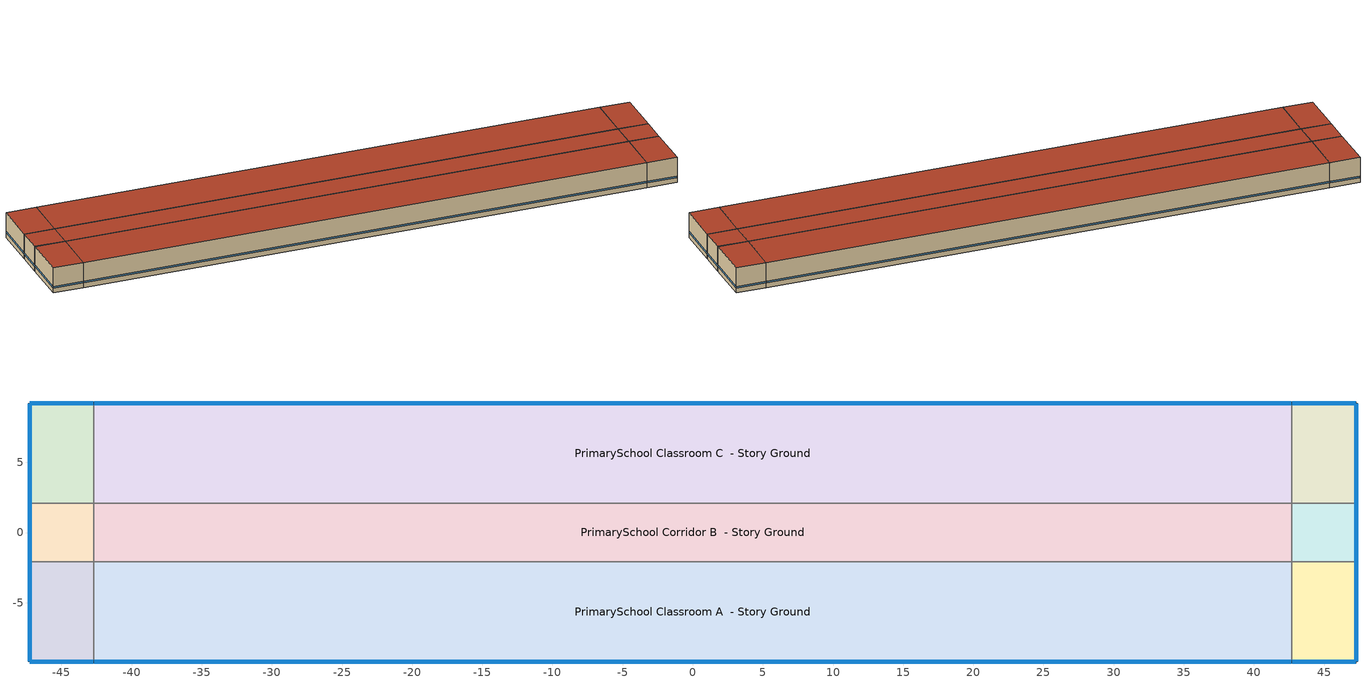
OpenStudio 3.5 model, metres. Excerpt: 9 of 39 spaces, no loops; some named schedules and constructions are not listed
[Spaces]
PrimarySchool Classroom A end_a - Story Ground
 floor ground (Foundation F 126 Perim 1171 Area 3262): -47.27,-9.21 -47.27,-2.08 -42.7,-2.08 -42.7,-9.21 z0
 wall outside: -47.27,-2.08 -47.27,-9.21 -42.7,-9.21 z0:3.96
 wall to PrimarySchool Corridor B end_a - Story Ground: -42.7,-2.08 -47.27,-2.08 z0:3.96
 wall to PrimarySchool Classroom A  - Story Ground: -42.7,-9.21 -42.7,-2.08 z0:3.96
 window: -47.25,-9.21 -42.73,-9.21 / -47.27,-2.1 -47.27,-9.19 z0.76:1
 roof outside: -42.7,-9.21 -42.7,-2.08 -47.27,-2.08 -47.27,-9.21 z3.96
PrimarySchool Corridor B end_a - Story Ground
 floor ground (Foundation F 126 Perim 415 Area 1899): -47.27,-2.08 -47.27,2.08 -42.7,2.08 -42.7,-2.08 z0
 wall outside: -47.27,2.08 -47.27,-2.08 z0:3.96
 wall to PrimarySchool Classroom C end_a - Story Ground: -42.7,2.08 -47.27,2.08 z0:3.96
 wall to PrimarySchool Corridor B  - Story Ground: -42.7,-2.08 -42.7,2.08 z0:3.96
 window: -47.27,2.05 -47.27,-2.05 z0.76:1
 roof outside: -42.7,-2.08 -42.7,2.08 -47.27,2.08 -47.27,-2.08 z3.96
PrimarySchool Classroom C end_a - Story Ground
 floor ground (Foundation F 126 Perim 1171 Area 3262): -47.27,2.08 -47.27,9.21 -42.7,9.21 -42.7,2.08 z0
 wall outside: -42.7,9.21 -47.27,9.21 -47.27,2.08 z0:3.96
 wall to PrimarySchool Classroom C  - Story Ground: -42.7,2.08 -42.7,9.21 z0:3.96
 window: -47.27,9.19 -47.27,2.1 / -42.73,9.21 -47.25,9.21 z0.76:1
 roof outside: -42.7,2.08 -42.7,9.21 -47.27,9.21 -47.27,2.08 z3.96
PrimarySchool Classroom A  - Story Ground
 floor ground (Foundation F 126 Perim 854 Area 60936): -42.7,-9.21 -42.7,-2.08 42.7,-2.08 42.7,-9.21 z0
 wall outside: -42.7,-9.21 42.7,-9.21 z0:3.96
 wall to PrimarySchool Corridor B  - Story Ground: 42.7,-2.08 -42.7,-2.08 z0:3.96
 wall to PrimarySchool Classroom A end_b - Story Ground: 42.7,-9.21 42.7,-2.08 z0:3.96
 window: -42.68,-9.21 42.68,-9.21 z0.76:1
 roof outside: 42.7,-9.21 42.7,-2.08 -42.7,-2.08 -42.7,-9.21 z3.96
PrimarySchool Corridor B  - Story Ground
 floor ground (Foundation F 126 Perim 0 Area 35475): -42.7,-2.08 -42.7,2.08 42.7,2.08 42.7,-2.08 z0
 wall to PrimarySchool Classroom C  - Story Ground: 42.7,2.08 -42.7,2.08 z0:3.96
 wall to PrimarySchool Corridor B end_b - Story Ground: 42.7,-2.08 42.7,2.08 z0:3.96
 roof outside: 42.7,-2.08 42.7,2.08 -42.7,2.08 -42.7,-2.08 z3.96
PrimarySchool Classroom C  - Story Ground
 floor ground (Foundation F 126 Perim 854 Area 60936): -42.7,2.08 -42.7,9.21 42.7,9.21 42.7,2.08 z0
 wall outside: 42.7,9.21 -42.7,9.21 z0:3.96
 wall to PrimarySchool Classroom C end_b - Story Ground: 42.7,2.08 42.7,9.21 z0:3.96
 window: 42.68,9.21 -42.68,9.21 z0.76:1
 roof outside: 42.7,2.08 42.7,9.21 -42.7,9.21 -42.7,2.08 z3.96
PrimarySchool Classroom A end_b - Story Ground
 floor ground (Foundation F 126 Perim 1171 Area 3262): 42.7,-9.21 42.7,-2.08 47.27,-2.08 47.27,-9.21 z0
 wall outside: 42.7,-9.21 47.27,-9.21 47.27,-2.08 z0:3.96
 wall to PrimarySchool Corridor B end_b - Story Ground: 47.27,-2.08 42.7,-2.08 z0:3.96
 window: 42.73,-9.21 47.25,-9.21 / 47.27,-9.19 47.27,-2.1 z0.76:1
 roof outside: 47.27,-9.21 47.27,-2.08 42.7,-2.08 42.7,-9.21 z3.96
PrimarySchool Corridor B end_b - Story Ground
 floor ground (Foundation F 126 Perim 415 Area 1899): 42.7,-2.08 42.7,2.08 47.27,2.08 47.27,-2.08 z0
 wall outside: 47.27,-2.08 47.27,2.08 z0:3.96
 wall to PrimarySchool Classroom C end_b - Story Ground: 47.27,2.08 42.7,2.08 z0:3.96
 window: 47.27,-2.05 47.27,2.05 z0.76:1
 roof outside: 47.27,-2.08 47.27,2.08 42.7,2.08 42.7,-2.08 z3.96
PrimarySchool Classroom C end_b - Story Ground
 floor ground (Foundation F 126 Perim 1171 Area 3262): 42.7,2.08 42.7,9.21 47.27,9.21 47.27,2.08 z0
 wall outside: 47.27,2.08 47.27,9.21 42.7,9.21 z0:3.96
 window: 47.25,9.21 42.73,9.21 / 47.27,2.1 47.27,9.19 z0.76:1
 roof outside: 47.27,2.08 47.27,9.21 42.7,9.21 42.7,2.08 z3.96
[Schedule:Rule]
Schedule Rule 1: Schedule Ruleset=Clothing Schedule; Rule Order=0; Day Schedule=Clothing Schedule Summer Clothes; Date Specification Type=DateRange; Start Month=5; Start Day=1; End Month=9; End Day=30
Schedule Rule 2: Schedule Ruleset=PrimarySchool Cafeteria Occ; Rule Order=4; Day Schedule=PrimarySchool Cafeteria Occ Wkdy Day; Date Specification Type=DateRange; Start Month=7; Start Day=1; End Month=9; End Day=1; Apply Monday=Yes; Apply Tuesday=Yes; Apply Wednesday=Yes; Apply Thursday=Yes; Apply Friday=Yes
Schedule Rule 3: Schedule Ruleset=PrimarySchool Cafeteria Occ; Rule Order=3; Day Schedule=PrimarySchool Cafeteria Occ Wkdy Day 1; Date Specification Type=DateRange; Start Month=9; Start Day=1; End Month=12; End Day=31; Apply Monday=Yes; Apply Tuesday=Yes; Apply Wednesday=Yes; Apply Thursday=Yes; Apply Friday=Yes
Schedule Rule 4: Schedule Ruleset=PrimarySchool Cafeteria Occ; Rule Order=2; Day Schedule=PrimarySchool Cafeteria Occ Wknd Day; Date Specification Type=DateRange; Start Month=1; Start Day=1; End Month=6; End Day=30; Apply Sunday=Yes; Apply Saturday=Yes
Schedule Rule 5: Schedule Ruleset=PrimarySchool Cafeteria Occ; Rule Order=1; Day Schedule=PrimarySchool Cafeteria Occ Wknd Day 1; Date Specification Type=DateRange; Start Month=7; Start Day=1; End Month=9; End Day=1; Apply Sunday=Yes; Apply Saturday=Yes
Schedule Rule 6: Schedule Ruleset=PrimarySchool Cafeteria Occ; Rule Order=0; Day Schedule=PrimarySchool Cafeteria Occ Wknd Day 2; Date Specification Type=DateRange; Start Month=9; Start Day=1; End Month=12; End Day=31; Apply Sunday=Yes; Apply Saturday=Yes
Schedule Rule 8: Schedule Ruleset=Education_School BLDG_LIGHT_EndUseData; Rule Order=7; Day Schedule=Education_School BLDG_LIGHT_EndUseData Sat Day; Date Specification Type=DateRange; Start Month=1; Start Day=1; End Month=6; End Day=16; Apply Saturday=Yes
Schedule Rule 9: Schedule Ruleset=Education_School BLDG_LIGHT_EndUseData; Rule Order=6; Day Schedule=Education_School BLDG_LIGHT_EndUseData Sat Day 1; Date Specification Type=DateRange; Start Month=6; Start Day=17; End Month=8; End Day=26; Apply Saturday=Yes
Schedule Rule 10: Schedule Ruleset=Education_School BLDG_LIGHT_EndUseData; Rule Order=5; Day Schedule=Education_School BLDG_LIGHT_EndUseData Sat Day 2; Date Specification Type=DateRange; Start Month=8; Start Day=27; End Month=12; End Day=31; Apply Saturday=Yes
Schedule Rule 11: Schedule Ruleset=Education_School BLDG_LIGHT_EndUseData; Rule Order=4; Day Schedule=Education_School BLDG_LIGHT_EndUseData Sun Day; Date Specification Type=DateRange; Start Month=1; Start Day=1; End Month=6; End Day=16; Apply Sunday=Yes
Schedule Rule 12: Schedule Ruleset=Education_School BLDG_LIGHT_EndUseData; Rule Order=3; Day Schedule=Education_School BLDG_LIGHT_EndUseData Sun Day 1; Date Specification Type=DateRange; Start Month=6; Start Day=17; End Month=8; End Day=26; Apply Sunday=Yes
Schedule Rule 13: Schedule Ruleset=Education_School BLDG_LIGHT_EndUseData; Rule Order=2; Day Schedule=Education_School BLDG_LIGHT_EndUseData Sun Day 2; Date Specification Type=DateRange; Start Month=8; Start Day=27; End Month=12; End Day=31; Apply Sunday=Yes
Schedule Rule 14: Schedule Ruleset=Education_School BLDG_LIGHT_EndUseData; Rule Order=1; Day Schedule=Education_School BLDG_LIGHT_EndUseData Wkdy Day; Date Specification Type=DateRange; Start Month=6; Start Day=17; End Month=8; End Day=26; Apply Monday=Yes; Apply Tuesday=Yes; Apply Wednesday=Yes; Apply Thursday=Yes; Apply Friday=Yes
Schedule Rule 15: Schedule Ruleset=Education_School BLDG_LIGHT_EndUseData; Rule Order=0; Day Schedule=Education_School BLDG_LIGHT_EndUseData Wkdy Day 1; Date Specification Type=DateRange; Start Month=8; Start Day=27; End Month=12; End Day=31; Apply Monday=Yes; Apply Tuesday=Yes; Apply Wednesday=Yes; Apply Thursday=Yes; Apply Friday=Yes
Schedule Rule 17: Schedule Ruleset=Education_School BLDG_EQUIP_EndUseData; Rule Order=4; Day Schedule=Education_School BLDG_EQUIP_EndUseData Wkdy Day; Date Specification Type=DateRange; Start Month=6; Start Day=17; End Month=8; End Day=26; Apply Monday=Yes; Apply Tuesday=Yes; Apply Wednesday=Yes; Apply Thursday=Yes; Apply Friday=Yes
Schedule Rule 18: Schedule Ruleset=Education_School BLDG_EQUIP_EndUseData; Rule Order=3; Day Schedule=Education_School BLDG_EQUIP_EndUseData Wkdy Day 1; Date Specification Type=DateRange; Start Month=8; Start Day=27; End Month=12; End Day=31; Apply Monday=Yes; Apply Tuesday=Yes; Apply Wednesday=Yes; Apply Thursday=Yes; Apply Friday=Yes
Schedule Rule 19: Schedule Ruleset=Education_School BLDG_EQUIP_EndUseData; Rule Order=2; Day Schedule=Education_School BLDG_EQUIP_EndUseData Wknd Day; Date Specification Type=DateRange; Start Month=1; Start Day=1; End Month=6; End Day=16; Apply Sunday=Yes; Apply Saturday=Yes
Schedule Rule 20: Schedule Ruleset=Education_School BLDG_EQUIP_EndUseData; Rule Order=1; Day Schedule=Education_School BLDG_EQUIP_EndUseData Wknd Day 1; Date Specification Type=DateRange; Start Month=6; Start Day=17; End Month=8; End Day=26; Apply Sunday=Yes; Apply Saturday=Yes
Schedule Rule 21: Schedule Ruleset=Education_School BLDG_EQUIP_EndUseData; Rule Order=0; Day Schedule=Education_School BLDG_EQUIP_EndUseData Wknd Day 2; Date Specification Type=DateRange; Start Month=8; Start Day=27; End Month=12; End Day=31; Apply Sunday=Yes; Apply Saturday=Yes
Schedule Rule 27: Schedule Ruleset=PrimarySchool Gym Occ; Rule Order=4; Day Schedule=PrimarySchool Gym Occ Wkdy Day; Date Specification Type=DateRange; Start Month=7; Start Day=1; End Month=9; End Day=1; Apply Monday=Yes; Apply Tuesday=Yes; Apply Wednesday=Yes; Apply Thursday=Yes; Apply Friday=Yes
Schedule Rule 28: Schedule Ruleset=PrimarySchool Gym Occ; Rule Order=3; Day Schedule=PrimarySchool Gym Occ Wkdy Day 1; Date Specification Type=DateRange; Start Month=9; Start Day=1; End Month=12; End Day=31; Apply Monday=Yes; Apply Tuesday=Yes; Apply Wednesday=Yes; Apply Thursday=Yes; Apply Friday=Yes
Schedule Rule 29: Schedule Ruleset=PrimarySchool Gym Occ; Rule Order=2; Day Schedule=PrimarySchool Gym Occ Wknd Day; Date Specification Type=DateRange; Start Month=1; Start Day=1; End Month=6; End Day=30; Apply Sunday=Yes; Apply Saturday=Yes
Schedule Rule 30: Schedule Ruleset=PrimarySchool Gym Occ; Rule Order=1; Day Schedule=PrimarySchool Gym Occ Wknd Day 1; Date Specification Type=DateRange; Start Month=7; Start Day=1; End Month=9; End Day=1; Apply Sunday=Yes; Apply Saturday=Yes
Schedule Rule 31: Schedule Ruleset=PrimarySchool Gym Occ; Rule Order=0; Day Schedule=PrimarySchool Gym Occ Wknd Day 2; Date Specification Type=DateRange; Start Month=9; Start Day=1; End Month=12; End Day=31; Apply Sunday=Yes; Apply Saturday=Yes
Schedule Rule 32: Schedule Ruleset=PrimarySchool Kitchen Gas; Rule Order=4; Day Schedule=PrimarySchool Kitchen Gas Wkdy Day; Date Specification Type=DateRange; Start Month=7; Start Day=1; End Month=9; End Day=1; Apply Monday=Yes; Apply Tuesday=Yes; Apply Wednesday=Yes; Apply Thursday=Yes; Apply Friday=Yes
Schedule Rule 33: Schedule Ruleset=PrimarySchool Kitchen Gas; Rule Order=3; Day Schedule=PrimarySchool Kitchen Gas Wkdy Day 1; Date Specification Type=DateRange; Start Month=9; Start Day=1; End Month=12; End Day=31; Apply Monday=Yes; Apply Tuesday=Yes; Apply Wednesday=Yes; Apply Thursday=Yes; Apply Friday=Yes
Schedule Rule 34: Schedule Ruleset=PrimarySchool Kitchen Gas; Rule Order=2; Day Schedule=PrimarySchool Kitchen Gas Wknd Day; Date Specification Type=DateRange; Start Month=1; Start Day=1; End Month=6; End Day=30; Apply Sunday=Yes; Apply Saturday=Yes
Schedule Rule 35: Schedule Ruleset=PrimarySchool Kitchen Gas; Rule Order=1; Day Schedule=PrimarySchool Kitchen Gas Wknd Day 1; Date Specification Type=DateRange; Start Month=7; Start Day=1; End Month=9; End Day=1; Apply Sunday=Yes; Apply Saturday=Yes
Schedule Rule 36: Schedule Ruleset=PrimarySchool Kitchen Gas; Rule Order=0; Day Schedule=PrimarySchool Kitchen Gas Wknd Day 2; Date Specification Type=DateRange; Start Month=9; Start Day=1; End Month=12; End Day=31; Apply Sunday=Yes; Apply Saturday=Yes
autogen Schedule Rule 18 5: Schedule Ruleset=Education_School BLDG_EQUIP_EndUseData; Rule Order=5; Day Schedule=autogen Schedule Rule 18 5_day_sch; Date Specification Type=SpecificDates; Apply Monday=Yes; Apply Tuesday=Yes; Apply Wednesday=Yes; Apply Thursday=Yes; Apply Friday=Yes; Apply Sunday=Yes; Apply Saturday=Yes; Specific Month 1=8; Specific Day 1=30
autogen Schedule Rule 18 6: Schedule Ruleset=Education_School BLDG_EQUIP_EndUseData; Rule Order=6; Day Schedule=autogen Schedule Rule 18 6_day_sch; Date Specification Type=SpecificDates; Apply Monday=Yes; Apply Tuesday=Yes; Apply Wednesday=Yes; Apply Thursday=Yes; Apply Friday=Yes; Apply Sunday=Yes; Apply Saturday=Yes; Specific Month 1=9; Specific Day 1=6; Specific Month 2=9; Specific Day 2=13; Specific Month 3=9; Specific Day 3=20; Specific Month 4=9; Specific Day 4=27; Specific Month 5=10; Specific Day 5=4; Specific Month 6=10; Specific Day 6=11; Specific Month 7=10; Specific Day 7=18; Specific Month 8=10; Specific Day 8=25; Specific Month 9=11; Specific Day 9=1; Specific Month 10=11; Specific Day 10=8; Specific Month 11=11; Specific Day 11=15; Specific Month 12=11; Specific Day 12=22; Specific Month 13=11; Specific Day 13=29; Specific Month 14=12; Specific Day 14=6; Specific Month 15=12; Specific Day 15=13; Specific Month 16=12; Specific Day 16=20; Specific Month 17=12; Specific Day 17=27
autogen Schedule Rule 18 7: Schedule Ruleset=Education_School BLDG_EQUIP_EndUseData; Rule Order=7; Day Schedule=autogen Schedule Rule 18 7_day_sch; Date Specification Type=SpecificDates; Apply Monday=Yes; Apply Tuesday=Yes; Apply Wednesday=Yes; Apply Thursday=Yes; Apply Friday=Yes; Apply Sunday=Yes; Apply Saturday=Yes; Specific Month 1=8; Specific Day 1=31
autogen Schedule Rule 18 8: Schedule Ruleset=Education_School BLDG_EQUIP_EndUseData; Rule Order=8; Day Schedule=autogen Schedule Rule 18 8_day_sch; Date Specification Type=SpecificDates; Apply Monday=Yes; Apply Tuesday=Yes; Apply Wednesday=Yes; Apply Thursday=Yes; Apply Friday=Yes; Apply Sunday=Yes; Apply Saturday=Yes; Specific Month 1=9; Specific Day 1=7; Specific Month 2=9; Specific Day 2=14; Specific Month 3=9; Specific Day 3=21; Specific Month 4=9; Specific Day 4=28; Specific Month 5=10; Specific Day 5=5; Specific Month 6=10; Specific Day 6=12; Specific Month 7=10; Specific Day 7=19; Specific Month 8=10; Specific Day 8=26; Specific Month 9=11; Specific Day 9=2; Specific Month 10=11; Specific Day 10=9; Specific Month 11=11; Specific Day 11=16; Specific Month 12=11; Specific Day 12=23; Specific Month 13=11; Specific Day 13=30; Specific Month 14=12; Specific Day 14=7; Specific Month 15=12; Specific Day 15=14; Specific Month 16=12; Specific Day 16=21; Specific Month 17=12; Specific Day 17=28
autogen Schedule Rule 18 9: Schedule Ruleset=Education_School BLDG_EQUIP_EndUseData; Rule Order=9; Day Schedule=autogen Schedule Rule 18 9_day_sch; Date Specification Type=SpecificDates; Apply Monday=Yes; Apply Tuesday=Yes; Apply Wednesday=Yes; Apply Thursday=Yes; Apply Friday=Yes; Apply Sunday=Yes; Apply Saturday=Yes; Specific Month 1=9; Specific Day 1=2; Specific Month 2=9; Specific Day 2=9; Specific Month 3=9; Specific Day 3=16; Specific Month 4=9; Specific Day 4=23; Specific Month 5=9; Specific Day 5=30; Specific Month 6=10; Specific Day 6=7; Specific Month 7=10; Specific Day 7=14; Specific Month 8=10; Specific Day 8=21; Specific Month 9=10; Specific Day 9=28; Specific Month 10=11; Specific Day 10=4; Specific Month 11=11; Specific Day 11=11; Specific Month 12=11; Specific Day 12=18; Specific Month 13=11; Specific Day 13=25; Specific Month 14=12; Specific Day 14=2; Specific Month 15=12; Specific Day 15=9; Specific Month 16=12; Specific Day 16=16; Specific Month 17=12; Specific Day 17=23; Specific Month 18=12; Specific Day 18=30
autogen Schedule Rule 18 10: Schedule Ruleset=Education_School BLDG_EQUIP_EndUseData; Rule Order=10; Day Schedule=autogen Schedule Rule 18 10_day_sch; Date Specification Type=SpecificDates; Apply Monday=Yes; Apply Tuesday=Yes; Apply Wednesday=Yes; Apply Thursday=Yes; Apply Friday=Yes; Apply Sunday=Yes; Apply Saturday=Yes; Specific Month 1=8; Specific Day 1=27
autogen Schedule Rule 18 11: Schedule Ruleset=Education_School BLDG_EQUIP_EndUseData; Rule Order=11; Day Schedule=autogen Schedule Rule 18 11_day_sch; Date Specification Type=SpecificDates; Apply Monday=Yes; Apply Tuesday=Yes; Apply Wednesday=Yes; Apply Thursday=Yes; Apply Friday=Yes; Apply Sunday=Yes; Apply Saturday=Yes; Specific Month 1=9; Specific Day 1=3; Specific Month 2=9; Specific Day 2=10; Specific Month 3=9; Specific Day 3=17; Specific Month 4=9; Specific Day 4=24; Specific Month 5=10; Specific Day 5=1; Specific Month 6=10; Specific Day 6=8; Specific Month 7=10; Specific Day 7=15; Specific Month 8=10; Specific Day 8=22; Specific Month 9=10; Specific Day 9=29; Specific Month 10=11; Specific Day 10=5; Specific Month 11=11; Specific Day 11=12; Specific Month 12=11; Specific Day 12=19; Specific Month 13=11; Specific Day 13=26; Specific Month 14=12; Specific Day 14=3; Specific Month 15=12; Specific Day 15=10; Specific Month 16=12; Specific Day 16=17; Specific Month 17=12; Specific Day 17=24; Specific Month 18=12; Specific Day 18=31
autogen Schedule Rule 17 12: Schedule Ruleset=Education_School BLDG_EQUIP_EndUseData; Rule Order=12; Day Schedule=autogen Schedule Rule 17 12_day_sch; Date Specification Type=SpecificDates; Apply Monday=Yes; Apply Tuesday=Yes; Apply Wednesday=Yes; Apply Thursday=Yes; Apply Friday=Yes; Apply Sunday=Yes; Apply Saturday=Yes; Specific Month 1=6; Specific Day 1=21; Specific Month 2=6; Specific Day 2=28
autogen Schedule Rule 17 13: Schedule Ruleset=Education_School BLDG_EQUIP_EndUseData; Rule Order=13; Day Schedule=autogen Schedule Rule 17 13_day_sch; Date Specification Type=SpecificDates; Apply Monday=Yes; Apply Tuesday=Yes; Apply Wednesday=Yes; Apply Thursday=Yes; Apply Friday=Yes; Apply Sunday=Yes; Apply Saturday=Yes; Specific Month 1=7; Specific Day 1=5; Specific Month 2=7; Specific Day 2=12; Specific Month 3=7; Specific Day 3=19; Specific Month 4=7; Specific Day 4=26; Specific Month 5=8; Specific Day 5=2; Specific Month 6=8; Specific Day 6=9; Specific Month 7=8; Specific Day 7=16; Specific Month 8=8; Specific Day 8=23
autogen Schedule Rule 17 14: Schedule Ruleset=Education_School BLDG_EQUIP_EndUseData; Rule Order=14; Day Schedule=autogen Schedule Rule 17 14_day_sch; Date Specification Type=SpecificDates; Apply Monday=Yes; Apply Tuesday=Yes; Apply Wednesday=Yes; Apply Thursday=Yes; Apply Friday=Yes; Apply Sunday=Yes; Apply Saturday=Yes; Specific Month 1=6; Specific Day 1=22; Specific Month 2=6; Specific Day 2=29
autogen Schedule Rule 17 15: Schedule Ruleset=Education_School BLDG_EQUIP_EndUseData; Rule Order=15; Day Schedule=autogen Schedule Rule 17 15_day_sch; Date Specification Type=SpecificDates; Apply Monday=Yes; Apply Tuesday=Yes; Apply Wednesday=Yes; Apply Thursday=Yes; Apply Friday=Yes; Apply Sunday=Yes; Apply Saturday=Yes; Specific Month 1=7; Specific Day 1=6; Specific Month 2=7; Specific Day 2=13; Specific Month 3=7; Specific Day 3=20; Specific Month 4=7; Specific Day 4=27; Specific Month 5=8; Specific Day 5=3; Specific Month 6=8; Specific Day 6=10; Specific Month 7=8; Specific Day 7=17; Specific Month 8=8; Specific Day 8=24
autogen Schedule Rule 17 16: Schedule Ruleset=Education_School BLDG_EQUIP_EndUseData; Rule Order=16; Day Schedule=autogen Schedule Rule 17 16_day_sch; Date Specification Type=SpecificDates; Apply Monday=Yes; Apply Tuesday=Yes; Apply Wednesday=Yes; Apply Thursday=Yes; Apply Friday=Yes; Apply Sunday=Yes; Apply Saturday=Yes; Specific Month 1=6; Specific Day 1=23; Specific Month 2=6; Specific Day 2=30
autogen Schedule Rule 17 17: Schedule Ruleset=Education_School BLDG_EQUIP_EndUseData; Rule Order=17; Day Schedule=autogen Schedule Rule 17 17_day_sch; Date Specification Type=SpecificDates; Apply Monday=Yes; Apply Tuesday=Yes; Apply Wednesday=Yes; Apply Thursday=Yes; Apply Friday=Yes; Apply Sunday=Yes; Apply Saturday=Yes; Specific Month 1=7; Specific Day 1=7; Specific Month 2=7; Specific Day 2=14; Specific Month 3=7; Specific Day 3=21; Specific Month 4=7; Specific Day 4=28; Specific Month 5=8; Specific Day 5=4; Specific Month 6=8; Specific Day 6=11; Specific Month 7=8; Specific Day 7=18; Specific Month 8=8; Specific Day 8=25
autogen Schedule Rule 17 18: Schedule Ruleset=Education_School BLDG_EQUIP_EndUseData; Rule Order=18; Day Schedule=autogen Schedule Rule 17 18_day_sch; Date Specification Type=SpecificDates; Apply Monday=Yes; Apply Tuesday=Yes; Apply Wednesday=Yes; Apply Thursday=Yes; Apply Friday=Yes; Apply Sunday=Yes; Apply Saturday=Yes; Specific Month 1=6; Specific Day 1=17; Specific Month 2=6; Specific Day 2=24
autogen Schedule Rule 17 19: Schedule Ruleset=Education_School BLDG_EQUIP_EndUseData; Rule Order=19; Day Schedule=autogen Schedule Rule 17 19_day_sch; Date Specification Type=SpecificDates; Apply Monday=Yes; Apply Tuesday=Yes; Apply Wednesday=Yes; Apply Thursday=Yes; Apply Friday=Yes; Apply Sunday=Yes; Apply Saturday=Yes; Specific Month 1=6; Specific Day 1=18; Specific Month 2=6; Specific Day 2=25
autogen Schedule Rule 17 20: Schedule Ruleset=Education_School BLDG_EQUIP_EndUseData; Rule Order=20; Day Schedule=autogen Schedule Rule 17 20_day_sch; Date Specification Type=SpecificDates; Apply Monday=Yes; Apply Tuesday=Yes; Apply Wednesday=Yes; Apply Thursday=Yes; Apply Friday=Yes; Apply Sunday=Yes; Apply Saturday=Yes; Specific Month 1=7; Specific Day 1=2; Specific Month 2=7; Specific Day 2=9; Specific Month 3=7; Specific Day 3=16; Specific Month 4=7; Specific Day 4=23; Specific Month 5=7; Specific Day 5=30; Specific Month 6=8; Specific Day 6=6; Specific Month 7=8; Specific Day 7=13; Specific Month 8=8; Specific Day 8=20
autogen Education_School BLDG_EQUIP_EndUseData 21: Schedule Ruleset=Education_School BLDG_EQUIP_EndUseData; Rule Order=21; Day Schedule=autogen Education_School BLDG_EQUIP_EndUseData 21_day_sch; Date Specification Type=SpecificDates; Apply Monday=Yes; Apply Tuesday=Yes; Apply Wednesday=Yes; Apply Thursday=Yes; Apply Friday=Yes; Apply Sunday=Yes; Apply Saturday=Yes; Specific Month 1=1; Specific Day 1=5; Specific Month 2=1; Specific Day 2=12; Specific Month 3=1; Specific Day 3=19; Specific Month 4=1; Specific Day 4=26; Specific Month 5=2; Specific Day 5=2; Specific Month 6=2; Specific Day 6=9; Specific Month 7=2; Specific Day 7=16; Specific Month 8=2; Specific Day 8=23; Specific Month 9=3; Specific Day 9=2; Specific Month 10=3; Specific Day 10=9; Specific Month 11=3; Specific Day 11=16; Specific Month 12=3; Specific Day 12=23; Specific Month 13=3; Specific Day 13=30; Specific Month 14=4; Specific Day 14=6; Specific Month 15=4; Specific Day 15=13; Specific Month 16=4; Specific Day 16=20; Specific Month 17=4; Specific Day 17=27; Specific Month 18=5; Specific Day 18=4; Specific Month 19=5; Specific Day 19=11; Specific Month 20=5; Specific Day 20=18; Specific Month 21=5; Specific Day 21=25; Specific Month 22=6; Specific Day 22=1; Specific Month 23=6; Specific Day 23=8; Specific Month 24=6; Specific Day 24=15
autogen Education_School BLDG_EQUIP_EndUseData 22: Schedule Ruleset=Education_School BLDG_EQUIP_EndUseData; Rule Order=22; Day Schedule=autogen Education_School BLDG_EQUIP_EndUseData 22_day_sch; Date Specification Type=SpecificDates; Apply Monday=Yes; Apply Tuesday=Yes; Apply Wednesday=Yes; Apply Thursday=Yes; Apply Friday=Yes; Apply Sunday=Yes; Apply Saturday=Yes; Specific Month 1=1; Specific Day 1=6; Specific Month 2=1; Specific Day 2=13; Specific Month 3=1; Specific Day 3=20; Specific Month 4=1; Specific Day 4=27; Specific Month 5=2; Specific Day 5=3; Specific Month 6=2; Specific Day 6=10; Specific Month 7=2; Specific Day 7=17; Specific Month 8=2; Specific Day 8=24; Specific Month 9=3; Specific Day 9=3; Specific Month 10=3; Specific Day 10=10; Specific Month 11=3; Specific Day 11=17; Specific Month 12=3; Specific Day 12=24; Specific Month 13=3; Specific Day 13=31; Specific Month 14=4; Specific Day 14=7; Specific Month 15=4; Specific Day 15=14; Specific Month 16=4; Specific Day 16=21; Specific Month 17=4; Specific Day 17=28; Specific Month 18=5; Specific Day 18=5; Specific Month 19=5; Specific Day 19=12; Specific Month 20=5; Specific Day 20=19; Specific Month 21=5; Specific Day 21=26; Specific Month 22=6; Specific Day 22=2; Specific Month 23=6; Specific Day 23=9; Specific Month 24=6; Specific Day 24=16
autogen Education_School BLDG_EQUIP_EndUseData 23: Schedule Ruleset=Education_School BLDG_EQUIP_EndUseData; Rule Order=23; Day Schedule=autogen Education_School BLDG_EQUIP_EndUseData 23_day_sch; Date Specification Type=SpecificDates; Apply Monday=Yes; Apply Tuesday=Yes; Apply Wednesday=Yes; Apply Thursday=Yes; Apply Friday=Yes; Apply Sunday=Yes; Apply Saturday=Yes; Specific Month 1=1; Specific Day 1=7; Specific Month 2=1; Specific Day 2=14; Specific Month 3=1; Specific Day 3=21; Specific Month 4=1; Specific Day 4=28; Specific Month 5=2; Specific Day 5=4; Specific Month 6=2; Specific Day 6=11; Specific Month 7=2; Specific Day 7=18; Specific Month 8=2; Specific Day 8=25; Specific Month 9=3; Specific Day 9=4; Specific Month 10=3; Specific Day 10=11; Specific Month 11=3; Specific Day 11=18; Specific Month 12=3; Specific Day 12=25; Specific Month 13=4; Specific Day 13=1; Specific Month 14=4; Specific Day 14=8; Specific Month 15=4; Specific Day 15=15; Specific Month 16=4; Specific Day 16=22; Specific Month 17=4; Specific Day 17=29; Specific Month 18=5; Specific Day 18=6; Specific Month 19=5; Specific Day 19=13; Specific Month 20=5; Specific Day 20=20; Specific Month 21=5; Specific Day 21=27; Specific Month 22=6; Specific Day 22=3; Specific Month 23=6; Specific Day 23=10
autogen Education_School BLDG_EQUIP_EndUseData 24: Schedule Ruleset=Education_School BLDG_EQUIP_EndUseData; Rule Order=24; Day Schedule=autogen Education_School BLDG_EQUIP_EndUseData 24_day_sch; Date Specification Type=SpecificDates; Apply Monday=Yes; Apply Tuesday=Yes; Apply Wednesday=Yes; Apply Thursday=Yes; Apply Friday=Yes; Apply Sunday=Yes; Apply Saturday=Yes; Specific Month 1=1; Specific Day 1=1; Specific Month 2=1; Specific Day 2=8; Specific Month 3=1; Specific Day 3=15; Specific Month 4=1; Specific Day 4=22; Specific Month 5=1; Specific Day 5=29; Specific Month 6=2; Specific Day 6=5; Specific Month 7=2; Specific Day 7=12; Specific Month 8=2; Specific Day 8=19; Specific Month 9=2; Specific Day 9=26; Specific Month 10=3; Specific Day 10=5; Specific Month 11=3; Specific Day 11=12; Specific Month 12=3; Specific Day 12=19; Specific Month 13=3; Specific Day 13=26; Specific Month 14=4; Specific Day 14=2; Specific Month 15=4; Specific Day 15=9; Specific Month 16=4; Specific Day 16=16; Specific Month 17=4; Specific Day 17=23; Specific Month 18=4; Specific Day 18=30; Specific Month 19=5; Specific Day 19=7; Specific Month 20=5; Specific Day 20=14; Specific Month 21=5; Specific Day 21=21; Specific Month 22=5; Specific Day 22=28; Specific Month 23=6; Specific Day 23=4; Specific Month 24=6; Specific Day 24=11
autogen Schedule Rule 15 8: Schedule Ruleset=Education_School BLDG_LIGHT_EndUseData; Rule Order=8; Day Schedule=autogen Schedule Rule 15 8_day_sch; Date Specification Type=SpecificDates; Apply Monday=Yes; Apply Tuesday=Yes; Apply Wednesday=Yes; Apply Thursday=Yes; Apply Friday=Yes; Apply Sunday=Yes; Apply Saturday=Yes; Specific Month 1=8; Specific Day 1=30
autogen Schedule Rule 15 9: Schedule Ruleset=Education_School BLDG_LIGHT_EndUseData; Rule Order=9; Day Schedule=autogen Schedule Rule 15 9_day_sch; Date Specification Type=SpecificDates; Apply Monday=Yes; Apply Tuesday=Yes; Apply Wednesday=Yes; Apply Thursday=Yes; Apply Friday=Yes; Apply Sunday=Yes; Apply Saturday=Yes; Specific Month 1=9; Specific Day 1=6; Specific Month 2=9; Specific Day 2=13; Specific Month 3=9; Specific Day 3=20; Specific Month 4=9; Specific Day 4=27; Specific Month 5=10; Specific Day 5=4; Specific Month 6=10; Specific Day 6=11; Specific Month 7=10; Specific Day 7=18; Specific Month 8=10; Specific Day 8=25; Specific Month 9=11; Specific Day 9=1; Specific Month 10=11; Specific Day 10=8; Specific Month 11=11; Specific Day 11=15; Specific Month 12=11; Specific Day 12=22; Specific Month 13=11; Specific Day 13=29; Specific Month 14=12; Specific Day 14=6; Specific Month 15=12; Specific Day 15=13; Specific Month 16=12; Specific Day 16=20; Specific Month 17=12; Specific Day 17=27
autogen Schedule Rule 15 10: Schedule Ruleset=Education_School BLDG_LIGHT_EndUseData; Rule Order=10; Day Schedule=autogen Schedule Rule 15 10_day_sch; Date Specification Type=SpecificDates; Apply Monday=Yes; Apply Tuesday=Yes; Apply Wednesday=Yes; Apply Thursday=Yes; Apply Friday=Yes; Apply Sunday=Yes; Apply Saturday=Yes; Specific Month 1=8; Specific Day 1=31
autogen Schedule Rule 15 11: Schedule Ruleset=Education_School BLDG_LIGHT_EndUseData; Rule Order=11; Day Schedule=autogen Schedule Rule 15 11_day_sch; Date Specification Type=SpecificDates; Apply Monday=Yes; Apply Tuesday=Yes; Apply Wednesday=Yes; Apply Thursday=Yes; Apply Friday=Yes; Apply Sunday=Yes; Apply Saturday=Yes; Specific Month 1=9; Specific Day 1=7; Specific Month 2=9; Specific Day 2=14; Specific Month 3=9; Specific Day 3=21; Specific Month 4=9; Specific Day 4=28; Specific Month 5=10; Specific Day 5=5; Specific Month 6=10; Specific Day 6=12; Specific Month 7=10; Specific Day 7=19; Specific Month 8=10; Specific Day 8=26; Specific Month 9=11; Specific Day 9=2; Specific Month 10=11; Specific Day 10=9; Specific Month 11=11; Specific Day 11=16; Specific Month 12=11; Specific Day 12=23; Specific Month 13=11; Specific Day 13=30; Specific Month 14=12; Specific Day 14=7; Specific Month 15=12; Specific Day 15=14; Specific Month 16=12; Specific Day 16=21; Specific Month 17=12; Specific Day 17=28
autogen Schedule Rule 15 12: Schedule Ruleset=Education_School BLDG_LIGHT_EndUseData; Rule Order=12; Day Schedule=autogen Schedule Rule 15 12_day_sch; Date Specification Type=SpecificDates; Apply Monday=Yes; Apply Tuesday=Yes; Apply Wednesday=Yes; Apply Thursday=Yes; Apply Friday=Yes; Apply Sunday=Yes; Apply Saturday=Yes; Specific Month 1=9; Specific Day 1=2; Specific Month 2=9; Specific Day 2=9; Specific Month 3=9; Specific Day 3=16; Specific Month 4=9; Specific Day 4=23; Specific Month 5=9; Specific Day 5=30; Specific Month 6=10; Specific Day 6=7; Specific Month 7=10; Specific Day 7=14; Specific Month 8=10; Specific Day 8=21; Specific Month 9=10; Specific Day 9=28; Specific Month 10=11; Specific Day 10=4; Specific Month 11=11; Specific Day 11=11; Specific Month 12=11; Specific Day 12=18; Specific Month 13=11; Specific Day 13=25; Specific Month 14=12; Specific Day 14=2; Specific Month 15=12; Specific Day 15=9; Specific Month 16=12; Specific Day 16=16; Specific Month 17=12; Specific Day 17=23; Specific Month 18=12; Specific Day 18=30
autogen Schedule Rule 15 13: Schedule Ruleset=Education_School BLDG_LIGHT_EndUseData; Rule Order=13; Day Schedule=autogen Schedule Rule 15 13_day_sch; Date Specification Type=SpecificDates; Apply Monday=Yes; Apply Tuesday=Yes; Apply Wednesday=Yes; Apply Thursday=Yes; Apply Friday=Yes; Apply Sunday=Yes; Apply Saturday=Yes; Specific Month 1=8; Specific Day 1=27
autogen Schedule Rule 15 14: Schedule Ruleset=Education_School BLDG_LIGHT_EndUseData; Rule Order=14; Day Schedule=autogen Schedule Rule 15 14_day_sch; Date Specification Type=SpecificDates; Apply Monday=Yes; Apply Tuesday=Yes; Apply Wednesday=Yes; Apply Thursday=Yes; Apply Friday=Yes; Apply Sunday=Yes; Apply Saturday=Yes; Specific Month 1=9; Specific Day 1=3; Specific Month 2=9; Specific Day 2=10; Specific Month 3=9; Specific Day 3=17; Specific Month 4=9; Specific Day 4=24; Specific Month 5=10; Specific Day 5=1; Specific Month 6=10; Specific Day 6=8; Specific Month 7=10; Specific Day 7=15; Specific Month 8=10; Specific Day 8=22; Specific Month 9=10; Specific Day 9=29; Specific Month 10=11; Specific Day 10=5; Specific Month 11=11; Specific Day 11=12; Specific Month 12=11; Specific Day 12=19; Specific Month 13=11; Specific Day 13=26; Specific Month 14=12; Specific Day 14=3; Specific Month 15=12; Specific Day 15=10; Specific Month 16=12; Specific Day 16=17; Specific Month 17=12; Specific Day 17=24; Specific Month 18=12; Specific Day 18=31
autogen Schedule Rule 14 15: Schedule Ruleset=Education_School BLDG_LIGHT_EndUseData; Rule Order=15; Day Schedule=autogen Schedule Rule 14 15_day_sch; Date Specification Type=SpecificDates; Apply Monday=Yes; Apply Tuesday=Yes; Apply Wednesday=Yes; Apply Thursday=Yes; Apply Friday=Yes; Apply Sunday=Yes; Apply Saturday=Yes; Specific Month 1=6; Specific Day 1=21; Specific Month 2=6; Specific Day 2=28
autogen Schedule Rule 14 16: Schedule Ruleset=Education_School BLDG_LIGHT_EndUseData; Rule Order=16; Day Schedule=autogen Schedule Rule 14 16_day_sch; Date Specification Type=SpecificDates; Apply Monday=Yes; Apply Tuesday=Yes; Apply Wednesday=Yes; Apply Thursday=Yes; Apply Friday=Yes; Apply Sunday=Yes; Apply Saturday=Yes; Specific Month 1=7; Specific Day 1=5; Specific Month 2=7; Specific Day 2=12; Specific Month 3=7; Specific Day 3=19; Specific Month 4=7; Specific Day 4=26; Specific Month 5=8; Specific Day 5=2; Specific Month 6=8; Specific Day 6=9; Specific Month 7=8; Specific Day 7=16; Specific Month 8=8; Specific Day 8=23
autogen Schedule Rule 14 17: Schedule Ruleset=Education_School BLDG_LIGHT_EndUseData; Rule Order=17; Day Schedule=autogen Schedule Rule 14 17_day_sch; Date Specification Type=SpecificDates; Apply Monday=Yes; Apply Tuesday=Yes; Apply Wednesday=Yes; Apply Thursday=Yes; Apply Friday=Yes; Apply Sunday=Yes; Apply Saturday=Yes; Specific Month 1=6; Specific Day 1=22; Specific Month 2=6; Specific Day 2=29
autogen Schedule Rule 14 18: Schedule Ruleset=Education_School BLDG_LIGHT_EndUseData; Rule Order=18; Day Schedule=autogen Schedule Rule 14 18_day_sch; Date Specification Type=SpecificDates; Apply Monday=Yes; Apply Tuesday=Yes; Apply Wednesday=Yes; Apply Thursday=Yes; Apply Friday=Yes; Apply Sunday=Yes; Apply Saturday=Yes; Specific Month 1=7; Specific Day 1=6; Specific Month 2=7; Specific Day 2=13; Specific Month 3=7; Specific Day 3=20; Specific Month 4=7; Specific Day 4=27; Specific Month 5=8; Specific Day 5=3; Specific Month 6=8; Specific Day 6=10; Specific Month 7=8; Specific Day 7=17; Specific Month 8=8; Specific Day 8=24
autogen Schedule Rule 14 19: Schedule Ruleset=Education_School BLDG_LIGHT_EndUseData; Rule Order=19; Day Schedule=autogen Schedule Rule 14 19_day_sch; Date Specification Type=SpecificDates; Apply Monday=Yes; Apply Tuesday=Yes; Apply Wednesday=Yes; Apply Thursday=Yes; Apply Friday=Yes; Apply Sunday=Yes; Apply Saturday=Yes; Specific Month 1=6; Specific Day 1=23; Specific Month 2=6; Specific Day 2=30
autogen Schedule Rule 14 20: Schedule Ruleset=Education_School BLDG_LIGHT_EndUseData; Rule Order=20; Day Schedule=autogen Schedule Rule 14 20_day_sch; Date Specification Type=SpecificDates; Apply Monday=Yes; Apply Tuesday=Yes; Apply Wednesday=Yes; Apply Thursday=Yes; Apply Friday=Yes; Apply Sunday=Yes; Apply Saturday=Yes; Specific Month 1=7; Specific Day 1=7; Specific Month 2=7; Specific Day 2=14; Specific Month 3=7; Specific Day 3=21; Specific Month 4=7; Specific Day 4=28; Specific Month 5=8; Specific Day 5=4; Specific Month 6=8; Specific Day 6=11; Specific Month 7=8; Specific Day 7=18; Specific Month 8=8; Specific Day 8=25
autogen Schedule Rule 14 21: Schedule Ruleset=Education_School BLDG_LIGHT_EndUseData; Rule Order=21; Day Schedule=autogen Schedule Rule 14 21_day_sch; Date Specification Type=SpecificDates; Apply Monday=Yes; Apply Tuesday=Yes; Apply Wednesday=Yes; Apply Thursday=Yes; Apply Friday=Yes; Apply Sunday=Yes; Apply Saturday=Yes; Specific Month 1=6; Specific Day 1=17; Specific Month 2=6; Specific Day 2=24
autogen Schedule Rule 14 22: Schedule Ruleset=Education_School BLDG_LIGHT_EndUseData; Rule Order=22; Day Schedule=autogen Schedule Rule 14 22_day_sch; Date Specification Type=SpecificDates; Apply Monday=Yes; Apply Tuesday=Yes; Apply Wednesday=Yes; Apply Thursday=Yes; Apply Friday=Yes; Apply Sunday=Yes; Apply Saturday=Yes; Specific Month 1=6; Specific Day 1=18; Specific Month 2=6; Specific Day 2=25
autogen Schedule Rule 14 23: Schedule Ruleset=Education_School BLDG_LIGHT_EndUseData; Rule Order=23; Day Schedule=autogen Schedule Rule 14 23_day_sch; Date Specification Type=SpecificDates; Apply Monday=Yes; Apply Tuesday=Yes; Apply Wednesday=Yes; Apply Thursday=Yes; Apply Friday=Yes; Apply Sunday=Yes; Apply Saturday=Yes; Specific Month 1=7; Specific Day 1=2; Specific Month 2=7; Specific Day 2=9; Specific Month 3=7; Specific Day 3=16; Specific Month 4=7; Specific Day 4=23; Specific Month 5=7; Specific Day 5=30; Specific Month 6=8; Specific Day 6=6; Specific Month 7=8; Specific Day 7=13; Specific Month 8=8; Specific Day 8=20
autogen Education_School BLDG_LIGHT_EndUseData 24: Schedule Ruleset=Education_School BLDG_LIGHT_EndUseData; Rule Order=24; Day Schedule=autogen Education_School BLDG_LIGHT_EndUseData 24_day_sch; Date Specification Type=SpecificDates; Apply Monday=Yes; Apply Tuesday=Yes; Apply Wednesday=Yes; Apply Thursday=Yes; Apply Friday=Yes; Apply Sunday=Yes; Apply Saturday=Yes; Specific Month 1=1; Specific Day 1=5; Specific Month 2=1; Specific Day 2=12; Specific Month 3=1; Specific Day 3=19; Specific Month 4=1; Specific Day 4=26; Specific Month 5=2; Specific Day 5=2; Specific Month 6=2; Specific Day 6=9; Specific Month 7=2; Specific Day 7=16; Specific Month 8=2; Specific Day 8=23; Specific Month 9=3; Specific Day 9=2; Specific Month 10=3; Specific Day 10=9; Specific Month 11=3; Specific Day 11=16; Specific Month 12=3; Specific Day 12=23; Specific Month 13=3; Specific Day 13=30; Specific Month 14=4; Specific Day 14=6; Specific Month 15=4; Specific Day 15=13; Specific Month 16=4; Specific Day 16=20; Specific Month 17=4; Specific Day 17=27; Specific Month 18=5; Specific Day 18=4; Specific Month 19=5; Specific Day 19=11; Specific Month 20=5; Specific Day 20=18; Specific Month 21=5; Specific Day 21=25; Specific Month 22=6; Specific Day 22=1; Specific Month 23=6; Specific Day 23=8; Specific Month 24=6; Specific Day 24=15
autogen Education_School BLDG_LIGHT_EndUseData 25: Schedule Ruleset=Education_School BLDG_LIGHT_EndUseData; Rule Order=25; Day Schedule=autogen Education_School BLDG_LIGHT_EndUseData 25_day_sch; Date Specification Type=SpecificDates; Apply Monday=Yes; Apply Tuesday=Yes; Apply Wednesday=Yes; Apply Thursday=Yes; Apply Friday=Yes; Apply Sunday=Yes; Apply Saturday=Yes; Specific Month 1=1; Specific Day 1=6; Specific Month 2=1; Specific Day 2=13; Specific Month 3=1; Specific Day 3=20; Specific Month 4=1; Specific Day 4=27; Specific Month 5=2; Specific Day 5=3; Specific Month 6=2; Specific Day 6=10; Specific Month 7=2; Specific Day 7=17; Specific Month 8=2; Specific Day 8=24; Specific Month 9=3; Specific Day 9=3; Specific Month 10=3; Specific Day 10=10; Specific Month 11=3; Specific Day 11=17; Specific Month 12=3; Specific Day 12=24; Specific Month 13=3; Specific Day 13=31; Specific Month 14=4; Specific Day 14=7; Specific Month 15=4; Specific Day 15=14; Specific Month 16=4; Specific Day 16=21; Specific Month 17=4; Specific Day 17=28; Specific Month 18=5; Specific Day 18=5; Specific Month 19=5; Specific Day 19=12; Specific Month 20=5; Specific Day 20=19; Specific Month 21=5; Specific Day 21=26; Specific Month 22=6; Specific Day 22=2; Specific Month 23=6; Specific Day 23=9; Specific Month 24=6; Specific Day 24=16
autogen Education_School BLDG_LIGHT_EndUseData 26: Schedule Ruleset=Education_School BLDG_LIGHT_EndUseData; Rule Order=26; Day Schedule=autogen Education_School BLDG_LIGHT_EndUseData 26_day_sch; Date Specification Type=SpecificDates; Apply Monday=Yes; Apply Tuesday=Yes; Apply Wednesday=Yes; Apply Thursday=Yes; Apply Friday=Yes; Apply Sunday=Yes; Apply Saturday=Yes; Specific Month 1=1; Specific Day 1=7; Specific Month 2=1; Specific Day 2=14; Specific Month 3=1; Specific Day 3=21; Specific Month 4=1; Specific Day 4=28; Specific Month 5=2; Specific Day 5=4; Specific Month 6=2; Specific Day 6=11; Specific Month 7=2; Specific Day 7=18; Specific Month 8=2; Specific Day 8=25; Specific Month 9=3; Specific Day 9=4; Specific Month 10=3; Specific Day 10=11; Specific Month 11=3; Specific Day 11=18; Specific Month 12=3; Specific Day 12=25; Specific Month 13=4; Specific Day 13=1; Specific Month 14=4; Specific Day 14=8; Specific Month 15=4; Specific Day 15=15; Specific Month 16=4; Specific Day 16=22; Specific Month 17=4; Specific Day 17=29; Specific Month 18=5; Specific Day 18=6; Specific Month 19=5; Specific Day 19=13; Specific Month 20=5; Specific Day 20=20; Specific Month 21=5; Specific Day 21=27; Specific Month 22=6; Specific Day 22=3; Specific Month 23=6; Specific Day 23=10
autogen Education_School BLDG_LIGHT_EndUseData 27: Schedule Ruleset=Education_School BLDG_LIGHT_EndUseData; Rule Order=27; Day Schedule=autogen Education_School BLDG_LIGHT_EndUseData 27_day_sch; Date Specification Type=SpecificDates; Apply Monday=Yes; Apply Tuesday=Yes; Apply Wednesday=Yes; Apply Thursday=Yes; Apply Friday=Yes; Apply Sunday=Yes; Apply Saturday=Yes; Specific Month 1=1; Specific Day 1=1; Specific Month 2=1; Specific Day 2=8; Specific Month 3=1; Specific Day 3=15; Specific Month 4=1; Specific Day 4=22; Specific Month 5=1; Specific Day 5=29; Specific Month 6=2; Specific Day 6=5; Specific Month 7=2; Specific Day 7=12; Specific Month 8=2; Specific Day 8=19; Specific Month 9=2; Specific Day 9=26; Specific Month 10=3; Specific Day 10=5; Specific Month 11=3; Specific Day 11=12; Specific Month 12=3; Specific Day 12=19; Specific Month 13=3; Specific Day 13=26; Specific Month 14=4; Specific Day 14=2; Specific Month 15=4; Specific Day 15=9; Specific Month 16=4; Specific Day 16=16; Specific Month 17=4; Specific Day 17=23; Specific Month 18=4; Specific Day 18=30; Specific Month 19=5; Specific Day 19=7; Specific Month 20=5; Specific Day 20=14; Specific Month 21=5; Specific Day 21=21; Specific Month 22=5; Specific Day 22=28; Specific Month 23=6; Specific Day 23=4; Specific Month 24=6; Specific Day 24=11
autogen PrimarySchool Activity 0: Schedule Ruleset=PrimarySchool Activity; Rule Order=0; Day Schedule=autogen PrimarySchool Activity 0_day_sch; Date Specification Type=SpecificDates; Apply Monday=Yes; Apply Tuesday=Yes; Apply Wednesday=Yes; Apply Thursday=Yes; Apply Friday=Yes; Apply Sunday=Yes; Apply Saturday=Yes; Specific Month 1=1; Specific Day 1=4; Specific Month 2=1; Specific Day 2=11; Specific Month 3=1; Specific Day 3=18; Specific Month 4=1; Specific Day 4=25; Specific Month 5=2; Specific Day 5=1; Specific Month 6=2; Specific Day 6=8; Specific Month 7=2; Specific Day 7=15; Specific Month 8=2; Specific Day 8=22; Specific Month 9=3; Specific Day 9=1; Specific Month 10=3; Specific Day 10=8; Specific Month 11=3; Specific Day 11=15; Specific Month 12=3; Specific Day 12=22; Specific Month 13=3; Specific Day 13=29; Specific Month 14=4; Specific Day 14=5; Specific Month 15=4; Specific Day 15=12; Specific Month 16=4; Specific Day 16=19; Specific Month 17=4; Specific Day 17=26; Specific Month 18=5; Specific Day 18=3; Specific Month 19=5; Specific Day 19=10; Specific Month 20=5; Specific Day 20=17; Specific Month 21=5; Specific Day 21=24; Specific Month 22=5; Specific Day 22=31; Specific Month 23=6; Specific Day 23=7; Specific Month 24=6; Specific Day 24=14; Specific Month 25=6; Specific Day 25=21; Specific Month 26=6; Specific Day 26=28
autogen PrimarySchool Activity 1: Schedule Ruleset=PrimarySchool Activity; Rule Order=1; Day Schedule=autogen PrimarySchool Activity 1_day_sch; Date Specification Type=SpecificDates; Apply Monday=Yes; Apply Tuesday=Yes; Apply Wednesday=Yes; Apply Thursday=Yes; Apply Friday=Yes; Apply Sunday=Yes; Apply Saturday=Yes; Specific Month 1=7; Specific Day 1=5; Specific Month 2=7; Specific Day 2=12; Specific Month 3=7; Specific Day 3=19; Specific Month 4=7; Specific Day 4=26; Specific Month 5=8; Specific Day 5=2; Specific Month 6=8; Specific Day 6=9; Specific Month 7=8; Specific Day 7=16; Specific Month 8=8; Specific Day 8=23; Specific Month 9=8; Specific Day 9=30
autogen PrimarySchool Activity 2: Schedule Ruleset=PrimarySchool Activity; Rule Order=2; Day Schedule=autogen PrimarySchool Activity 2_day_sch; Date Specification Type=SpecificDates; Apply Monday=Yes; Apply Tuesday=Yes; Apply Wednesday=Yes; Apply Thursday=Yes; Apply Friday=Yes; Apply Sunday=Yes; Apply Saturday=Yes; Specific Month 1=9; Specific Day 1=6; Specific Month 2=9; Specific Day 2=13; Specific Month 3=9; Specific Day 3=20; Specific Month 4=9; Specific Day 4=27; Specific Month 5=10; Specific Day 5=4; Specific Month 6=10; Specific Day 6=11; Specific Month 7=10; Specific Day 7=18; Specific Month 8=10; Specific Day 8=25; Specific Month 9=11; Specific Day 9=1; Specific Month 10=11; Specific Day 10=8; Specific Month 11=11; Specific Day 11=15; Specific Month 12=11; Specific Day 12=22; Specific Month 13=11; Specific Day 13=29; Specific Month 14=12; Specific Day 14=6; Specific Month 15=12; Specific Day 15=13; Specific Month 16=12; Specific Day 16=20; Specific Month 17=12; Specific Day 17=27
autogen PrimarySchool Activity 3: Schedule Ruleset=PrimarySchool Activity; Rule Order=3; Day Schedule=autogen PrimarySchool Activity 3_day_sch; Date Specification Type=SpecificDates; Apply Monday=Yes; Apply Tuesday=Yes; Apply Wednesday=Yes; Apply Thursday=Yes; Apply Friday=Yes; Apply Sunday=Yes; Apply Saturday=Yes; Specific Month 1=1; Specific Day 1=5; Specific Month 2=1; Specific Day 2=12; Specific Month 3=1; Specific Day 3=19; Specific Month 4=1; Specific Day 4=26; Specific Month 5=2; Specific Day 5=2; Specific Month 6=2; Specific Day 6=9; Specific Month 7=2; Specific Day 7=16; Specific Month 8=2; Specific Day 8=23; Specific Month 9=3; Specific Day 9=2; Specific Month 10=3; Specific Day 10=9; Specific Month 11=3; Specific Day 11=16; Specific Month 12=3; Specific Day 12=23; Specific Month 13=3; Specific Day 13=30; Specific Month 14=4; Specific Day 14=6; Specific Month 15=4; Specific Day 15=13; Specific Month 16=4; Specific Day 16=20; Specific Month 17=4; Specific Day 17=27; Specific Month 18=5; Specific Day 18=4; Specific Month 19=5; Specific Day 19=11; Specific Month 20=5; Specific Day 20=18; Specific Month 21=5; Specific Day 21=25; Specific Month 22=6; Specific Day 22=1; Specific Month 23=6; Specific Day 23=8; Specific Month 24=6; Specific Day 24=15; Specific Month 25=6; Specific Day 25=22; Specific Month 26=6; Specific Day 26=29
autogen PrimarySchool Activity 4: Schedule Ruleset=PrimarySchool Activity; Rule Order=4; Day Schedule=autogen PrimarySchool Activity 4_day_sch; Date Specification Type=SpecificDates; Apply Monday=Yes; Apply Tuesday=Yes; Apply Wednesday=Yes; Apply Thursday=Yes; Apply Friday=Yes; Apply Sunday=Yes; Apply Saturday=Yes; Specific Month 1=7; Specific Day 1=6; Specific Month 2=7; Specific Day 2=13; Specific Month 3=7; Specific Day 3=20; Specific Month 4=7; Specific Day 4=27; Specific Month 5=8; Specific Day 5=3; Specific Month 6=8; Specific Day 6=10; Specific Month 7=8; Specific Day 7=17; Specific Month 8=8; Specific Day 8=24; Specific Month 9=8; Specific Day 9=31
autogen PrimarySchool Activity 5: Schedule Ruleset=PrimarySchool Activity; Rule Order=5; Day Schedule=autogen PrimarySchool Activity 5_day_sch; Date Specification Type=SpecificDates; Apply Monday=Yes; Apply Tuesday=Yes; Apply Wednesday=Yes; Apply Thursday=Yes; Apply Friday=Yes; Apply Sunday=Yes; Apply Saturday=Yes; Specific Month 1=9; Specific Day 1=7; Specific Month 2=9; Specific Day 2=14; Specific Month 3=9; Specific Day 3=21; Specific Month 4=9; Specific Day 4=28; Specific Month 5=10; Specific Day 5=5; Specific Month 6=10; Specific Day 6=12; Specific Month 7=10; Specific Day 7=19; Specific Month 8=10; Specific Day 8=26; Specific Month 9=11; Specific Day 9=2; Specific Month 10=11; Specific Day 10=9; Specific Month 11=11; Specific Day 11=16; Specific Month 12=11; Specific Day 12=23; Specific Month 13=11; Specific Day 13=30; Specific Month 14=12; Specific Day 14=7; Specific Month 15=12; Specific Day 15=14; Specific Month 16=12; Specific Day 16=21; Specific Month 17=12; Specific Day 17=28
autogen PrimarySchool Activity 6: Schedule Ruleset=PrimarySchool Activity; Rule Order=6; Day Schedule=autogen PrimarySchool Activity 6_day_sch; Date Specification Type=SpecificDates; Apply Monday=Yes; Apply Tuesday=Yes; Apply Wednesday=Yes; Apply Thursday=Yes; Apply Friday=Yes; Apply Sunday=Yes; Apply Saturday=Yes; Specific Month 1=1; Specific Day 1=6; Specific Month 2=1; Specific Day 2=13; Specific Month 3=1; Specific Day 3=20; Specific Month 4=1; Specific Day 4=27; Specific Month 5=2; Specific Day 5=3; Specific Month 6=2; Specific Day 6=10; Specific Month 7=2; Specific Day 7=17; Specific Month 8=2; Specific Day 8=24; Specific Month 9=3; Specific Day 9=3; Specific Month 10=3; Specific Day 10=10; Specific Month 11=3; Specific Day 11=17; Specific Month 12=3; Specific Day 12=24; Specific Month 13=3; Specific Day 13=31; Specific Month 14=4; Specific Day 14=7; Specific Month 15=4; Specific Day 15=14; Specific Month 16=4; Specific Day 16=21; Specific Month 17=4; Specific Day 17=28; Specific Month 18=5; Specific Day 18=5; Specific Month 19=5; Specific Day 19=12; Specific Month 20=5; Specific Day 20=19; Specific Month 21=5; Specific Day 21=26; Specific Month 22=6; Specific Day 22=2; Specific Month 23=6; Specific Day 23=9; Specific Month 24=6; Specific Day 24=16; Specific Month 25=6; Specific Day 25=23; Specific Month 26=6; Specific Day 26=30
autogen PrimarySchool Activity 7: Schedule Ruleset=PrimarySchool Activity; Rule Order=7; Day Schedule=autogen PrimarySchool Activity 7_day_sch; Date Specification Type=SpecificDates; Apply Monday=Yes; Apply Tuesday=Yes; Apply Wednesday=Yes; Apply Thursday=Yes; Apply Friday=Yes; Apply Sunday=Yes; Apply Saturday=Yes; Specific Month 1=7; Specific Day 1=7; Specific Month 2=7; Specific Day 2=14; Specific Month 3=7; Specific Day 3=21; Specific Month 4=7; Specific Day 4=28; Specific Month 5=8; Specific Day 5=4; Specific Month 6=8; Specific Day 6=11; Specific Month 7=8; Specific Day 7=18; Specific Month 8=8; Specific Day 8=25
autogen PrimarySchool Activity 8: Schedule Ruleset=PrimarySchool Activity; Rule Order=8; Day Schedule=autogen PrimarySchool Activity 8_day_sch; Date Specification Type=SpecificDates; Apply Monday=Yes; Apply Tuesday=Yes; Apply Wednesday=Yes; Apply Thursday=Yes; Apply Friday=Yes; Apply Sunday=Yes; Apply Saturday=Yes; Specific Month 1=9; Specific Day 1=1; Specific Month 2=9; Specific Day 2=8; Specific Month 3=9; Specific Day 3=15; Specific Month 4=9; Specific Day 4=22; Specific Month 5=9; Specific Day 5=29; Specific Month 6=10; Specific Day 6=6; Specific Month 7=10; Specific Day 7=13; Specific Month 8=10; Specific Day 8=20; Specific Month 9=10; Specific Day 9=27; Specific Month 10=11; Specific Day 10=3; Specific Month 11=11; Specific Day 11=10; Specific Month 12=11; Specific Day 12=17; Specific Month 13=11; Specific Day 13=24; Specific Month 14=12; Specific Day 14=1; Specific Month 15=12; Specific Day 15=8; Specific Month 16=12; Specific Day 16=15; Specific Month 17=12; Specific Day 17=22; Specific Month 18=12; Specific Day 18=29
autogen PrimarySchool Activity 9: Schedule Ruleset=PrimarySchool Activity; Rule Order=9; Day Schedule=autogen PrimarySchool Activity 9_day_sch; Date Specification Type=SpecificDates; Apply Monday=Yes; Apply Tuesday=Yes; Apply Wednesday=Yes; Apply Thursday=Yes; Apply Friday=Yes; Apply Sunday=Yes; Apply Saturday=Yes; Specific Month 1=1; Specific Day 1=7; Specific Month 2=1; Specific Day 2=14; Specific Month 3=1; Specific Day 3=21; Specific Month 4=1; Specific Day 4=28; Specific Month 5=2; Specific Day 5=4; Specific Month 6=2; Specific Day 6=11; Specific Month 7=2; Specific Day 7=18; Specific Month 8=2; Specific Day 8=25; Specific Month 9=3; Specific Day 9=4; Specific Month 10=3; Specific Day 10=11; Specific Month 11=3; Specific Day 11=18; Specific Month 12=3; Specific Day 12=25; Specific Month 13=4; Specific Day 13=1; Specific Month 14=4; Specific Day 14=8; Specific Month 15=4; Specific Day 15=15; Specific Month 16=4; Specific Day 16=22; Specific Month 17=4; Specific Day 17=29; Specific Month 18=5; Specific Day 18=6; Specific Month 19=5; Specific Day 19=13; Specific Month 20=5; Specific Day 20=20; Specific Month 21=5; Specific Day 21=27; Specific Month 22=6; Specific Day 22=3; Specific Month 23=6; Specific Day 23=10; Specific Month 24=6; Specific Day 24=17; Specific Month 25=6; Specific Day 25=24
autogen PrimarySchool Activity 10: Schedule Ruleset=PrimarySchool Activity; Rule Order=10; Day Schedule=autogen PrimarySchool Activity 10_day_sch; Date Specification Type=SpecificDates; Apply Monday=Yes; Apply Tuesday=Yes; Apply Wednesday=Yes; Apply Thursday=Yes; Apply Friday=Yes; Apply Sunday=Yes; Apply Saturday=Yes; Specific Month 1=7; Specific Day 1=1; Specific Month 2=7; Specific Day 2=8; Specific Month 3=7; Specific Day 3=15; Specific Month 4=7; Specific Day 4=22; Specific Month 5=7; Specific Day 5=29; Specific Month 6=8; Specific Day 6=5; Specific Month 7=8; Specific Day 7=12; Specific Month 8=8; Specific Day 8=19; Specific Month 9=8; Specific Day 9=26
